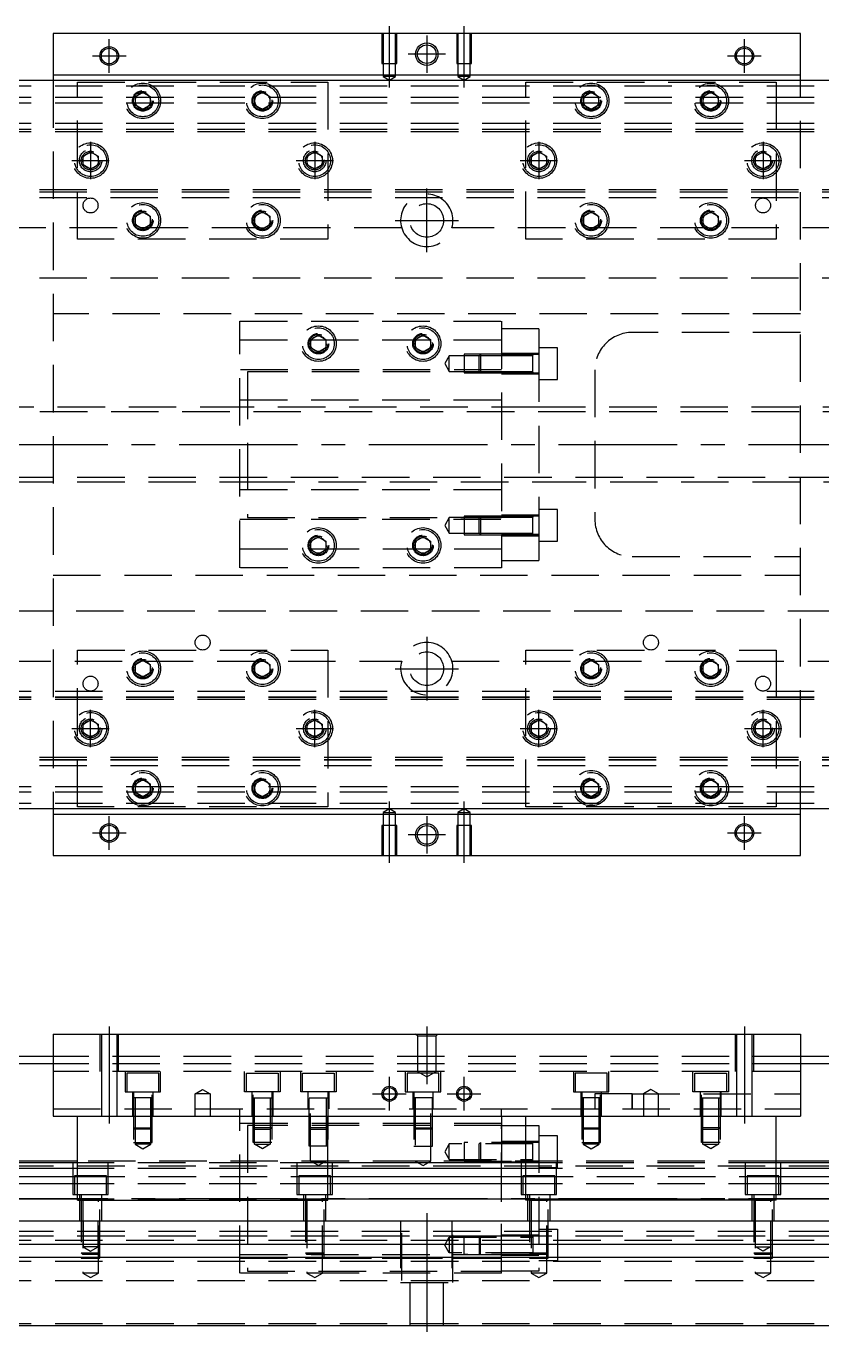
# Model space of a CAD drawing. Extents: x -13 to 810, y -297 to 112.
# Drawn here: x 199.8 to 412.7, y -237.8 to 112 of the extents above; entities that cross this region are included whole.
import ezdxf

# ---------------------------------------------------------------- set-up
doc = ezdxf.new("R2010")
doc.units = 0
doc.linetypes.add('CENTER', pattern=[50.8, 31.75, -6.35, 6.35, -6.35])
doc.linetypes.add('DASHED', pattern=[19.05, 12.7, -6.35])
doc.layers.get('0').update_dxf_attribs({"linetype": 'CONTINUOUS'})
doc.layers.add('CENTER', color=1, linetype='CENTER')

msp = doc.modelspace()

# ---------------------------------------------------------------- linework, layer by layer
at = {"color": 7, "linetype": 'CONTINUOUS'}
for p, q in [((407, 110), (207, 110)), ((207, 110), (207, 99)), ((407, 99), (407, 110)), ((207, 99), (407, 99)), ((207, 99), (207, 97.5)), ((407, 97.5), (407, 99)), ((3, 97.5), (611, 97.5)), ((611, -97.5), (3, -97.5)), ((207, -97.5), (207, -99)), ((407, -99), (407, -97.5)), ((407, -99), (207, -99)), ((207, -99), (207, -110)), ((407, -110), (407, -99)), ((207, -110), (407, -110)), ((207, -157.79), (207, -179.79)), ((207, -157.79), (407, -157.79)), ((407, -157.79), (407, -179.79)), ((207, -163.79), (3, -163.79)), ((611, -163.79), (407, -163.79)), ((207, -165.79), (11, -165.79)), ((603, -165.79), (407, -165.79)), ((207, -179.79), (407, -179.79)), ((213.5, -202.29), (213.5, -179.79)), ((280.5, -202.29), (280.5, -179.79)), ((327, -179.79), (327, -192.29)), ((333.5, -202.29), (333.5, -179.79)), ((400.5, -202.29), (400.5, -179.79)), ((327, -182.29), (333.5, -182.29)), ((213.5, -192.29), (17, -192.29)), ((213.5, -191.79), (45, -191.79)), ((333.5, -192.29), (280.5, -192.29)), ((540, -191.79), (400.5, -191.79)), ((597, -192.29), (400.5, -192.29)), ((213.5, -193.829608), (17, -193.829608)), ((333.5, -193.829608), (280.5, -193.829608)), ((597, -193.829608), (400.5, -193.829608)), ((17, -195.950392), (213.5, -195.950392)), ((213.5, -197.860532), (17, -197.860532)), ((280.5, -195.950392), (333.5, -195.950392)), ((333.5, -197.860532), (280.5, -197.860532)), ((400.5, -195.950392), (597, -195.950392)), ((597, -197.860532), (400.5, -197.860532)), ((213.5, -201.971934), (17, -201.971934)), ((213.5, -202.29), (280.5, -202.29)), ((333.5, -201.971934), (280.5, -201.971934)), ((400.5, -202.29), (333.5, -202.29)), ((597, -201.971934), (400.5, -201.971934)), ((17, -207.79), (597, -207.79)), ((17, -214.09), (597, -214.09)), ((17, -217.49), (597, -217.49)), ((17, -235.79), (597, -235.79))]:
    msp.add_line(p, q, dxfattribs=at)
at = {"color": 3, "linetype": 'DASHED'}
for p, q in [((295.000006, 110), (295.000006, 102)), ((295.35, 110), (295.35, 102)), ((298.65, 102), (298.65, 110)), ((298.999994, 102), (298.999994, 110)), ((315.000006, 110), (315.000006, 102)), ((315.35, 110), (315.35, 102)), ((318.65, 102), (318.65, 110)), ((318.999994, 102), (318.999994, 110)), ((295.000006, 102), (298.999994, 102)), ((295.35, 102), (295.35, 98.5)), ((298.65, 98.5), (298.65, 102)), ((315.000006, 102), (318.999994, 102)), ((315.35, 102), (315.35, 98.5)), ((318.65, 98.5), (318.65, 102)), ((298.65, 98.5), (295.35, 98.5)), ((295.35, 98.5), (297, 97.547372)), ((297, 97.547372), (298.65, 98.5)), ((318.65, 98.5), (315.35, 98.5)), ((315.35, 98.5), (317, 97.547372)), ((317, 97.547372), (318.65, 98.5)), ((17, 96), (597, 96)), ((207, 97.5), (207, -97.5)), ((213.5, 97), (280.5, 97)), ((213.5, 55), (213.5, 97)), ((280.5, 97), (280.5, 55)), ((333.5, 55), (333.5, 97)), ((333.5, 97), (400.5, 97)), ((400.5, 97), (400.5, 55)), ((407, -97.5), (407, 97.5)), ((17, 93), (597, 93)), ((17, 91.5), (597, 91.5)), ((228.5, 92), (228.512884, 92.253488)), ((229, 93.1547), (231, 94.309402)), ((229, 90.8453), (229, 93.1547)), ((231, 94.309402), (233, 93.1547)), ((233, 93.1547), (233, 90.8453)), ((261, 93.1547), (263, 94.309402)), ((261, 90.8453), (261, 93.1547)), ((263, 94.309402), (265, 93.1547)), ((265, 93.1547), (265, 90.8453)), ((265.483582, 92.286038), (265.5, 92)), ((349, 93.1547), (351, 94.309402)), ((349, 90.8453), (349, 93.1547)), ((351, 94.309402), (353, 93.1547)), ((353, 93.1547), (353, 90.8453)), ((353.483582, 92.286038), (353.5, 92)), ((381, 93.1547), (383, 94.309402)), ((381, 90.8453), (381, 93.1547)), ((383, 94.309402), (385, 93.1547)), ((385, 93.1547), (385, 90.8453)), ((385.483582, 92.286038), (385.5, 92)), ((231, 89.690598), (229, 90.8453)), ((233, 90.8453), (231, 89.690598)), ((263, 89.690598), (261, 90.8453)), ((265, 90.8453), (263, 89.690598)), ((351, 89.690598), (349, 90.8453)), ((353, 90.8453), (351, 89.690598)), ((383, 89.690598), (381, 90.8453)), ((385, 90.8453), (383, 89.690598)), ((17, 86), (597, 86)), ((17, 84.460392), (597, 84.460392)), ((17, 84.403994), (597, 84.403994)), ((17, 83.8), (597, 83.8)), ((215, 77.1547), (217, 78.309402)), ((215, 74.8453), (215, 77.1547)), ((217, 78.309402), (219, 77.1547)), ((219, 77.1547), (219, 74.8453)), ((275, 77.1547), (277, 78.309402)), ((275, 74.8453), (275, 77.1547)), ((277, 78.309402), (279, 77.1547)), ((279, 77.1547), (279, 74.8453)), ((335, 77.1547), (337, 78.309402)), ((335, 74.8453), (335, 77.1547)), ((337, 78.309402), (339, 77.1547)), ((339, 77.1547), (339, 74.8453)), ((395, 77.1547), (397, 78.309402)), ((395, 74.8453), (395, 77.1547)), ((397, 78.309402), (399, 77.1547)), ((399, 77.1547), (399, 74.8453)), ((214.5, 76), (214.534018, 76.411016)), ((217, 73.690598), (215, 74.8453)), ((219, 74.8453), (217, 73.690598)), ((277, 73.690598), (275, 74.8453)), ((279, 74.8453), (277, 73.690598)), ((279.483582, 76.286038), (279.5, 76)), ((337, 73.690598), (335, 74.8453)), ((339, 74.8453), (337, 73.690598)), ((339.483582, 76.286038), (339.5, 76)), ((394.5, 76), (394.534018, 76.411016)), ((397, 73.690598), (395, 74.8453)), ((399, 74.8453), (397, 73.690598)), ((597, 68.2), (17, 68.2)), ((597, 67.596006), (17, 67.596006)), ((597, 67.539608), (17, 67.539608)), ((597, 66), (17, 66)), ((229, 61.1547), (231, 62.309402)), ((229, 58.8453), (229, 61.1547)), ((231, 62.309402), (233, 61.1547)), ((233, 61.1547), (233, 58.8453)), ((233.483582, 60.286038), (233.5, 60)), ((260.5, 60), (260.518502, 60.303588)), ((261, 61.1547), (263, 62.309402)), ((261, 58.8453), (261, 61.1547)), ((263, 62.309402), (265, 61.1547)), ((265, 61.1547), (265, 58.8453)), ((349, 61.1547), (351, 62.309402)), ((349, 58.8453), (349, 61.1547)), ((351, 62.309402), (353, 61.1547)), ((353, 61.1547), (353, 58.8453)), ((353.483582, 60.286038), (353.5, 60)), ((380.5, 60), (380.512884, 60.253488)), ((381, 61.1547), (383, 62.309402)), ((381, 58.8453), (381, 61.1547)), ((383, 62.309402), (385, 61.1547)), ((385, 61.1547), (385, 58.8453)), ((300.291796, 58), (193.708204, 58)), ((231, 57.690598), (229, 58.8453)), ((233, 58.8453), (231, 57.690598)), ((263, 57.690598), (261, 58.8453)), ((265, 58.8453), (263, 57.690598)), ((420.291796, 58), (313.708204, 58)), ((351, 57.690598), (349, 58.8453)), ((353, 58.8453), (351, 57.690598)), ((383, 57.690598), (381, 58.8453)), ((385, 58.8453), (383, 57.690598)), ((280.5, 55), (213.5, 55)), ((400.5, 55), (333.5, 55)), ((597, 44.5), (22.640312, 44.5)), ((407, 35), (207, 35)), ((257, 33), (327, 33)), ((257, -33), (257, 33)), ((327, 33), (327, -33)), ((257, 28), (327, 28)), ((276, 28.1547), (278, 29.309402)), ((276, 25.8453), (276, 28.1547)), ((278, 29.309402), (280, 28.1547)), ((280, 28.1547), (280, 25.8453)), ((304, 28.1547), (306, 29.309402)), ((304, 25.8453), (304, 28.1547)), ((306, 29.309402), (308, 28.1547)), ((308, 28.1547), (308, 25.8453)), ((337, 31), (327, 31)), ((337, 31), (337, 24.098756)), ((407, 30), (362, 30)), ((275.5, 27), (275.518502, 27.303588)), ((278, 24.690598), (276, 25.8453)), ((280, 25.8453), (278, 24.690598)), ((306, 24.690598), (304, 25.8453)), ((308, 25.8453), (306, 24.690598)), ((308.483582, 27.286038), (308.5, 27)), ((342, 25.900636), (337, 25.900636)), ((342, 17.400636), (342, 25.900636)), ((313, 23.750636), (311.787564, 21.650636)), ((311.787564, 21.650636), (313, 19.550636)), ((313, 19.550636), (313, 23.750636)), ((317, 23.750636), (313, 23.750636)), ((317, 24.15063), (317, 19.15064)), ((321.39998, 24.15063), (317, 24.15063)), ((320.99998, 23.750636), (317, 23.750636)), ((321.4, 24.150636), (321, 23.750636)), ((321, 19.550636), (321, 23.750636)), ((327, 23.750636), (321, 23.750636)), ((327, 23.750636), (321, 23.750636)), ((321.4, 24.150636), (321.4, 19.150636)), ((327, 24.150636), (321.4, 24.150636)), ((327, 24.15063), (321.4, 24.15063)), ((337, 24.400636), (327, 24.400636)), ((337, 24.098756), (327, 24.098756)), ((335.405, 24.150636), (327.00002, 24.150636)), ((335.4, 23.750636), (327.00002, 23.750636)), ((337, 24.150636), (335.395, 24.150636)), ((335.4, 19.15063), (335.4, 24.15064)), ((335.4, 19.15063), (335.4, 24.15064)), ((335.4, 23.893236), (335.4, 24.150636)), ((335.4, 24.150636), (335.4, 23.893186)), ((337, 24.098756), (337, -24.098756)), ((327, 20), (257, 20)), ((259, 19.5), (259, -19.5)), ((327, 19.5), (259, 19.5)), ((313, 19.550636), (317, 19.550636)), ((317, 19.550636), (320.99998, 19.550636)), ((317, 19.15064), (321.39998, 19.15064)), ((321, 19.550636), (327, 19.550636)), ((321, 19.550636), (321.4, 19.150636)), ((321, 19.550636), (327, 19.550636)), ((321.4, 19.15064), (327, 19.15064)), ((321.4, 19.150636), (327, 19.150636)), ((327, 18.900636), (337, 18.900636)), ((327.00002, 19.550636), (335.4, 19.550636)), ((327.00002, 19.150636), (335.405, 19.150636)), ((335.395, 19.150636), (337, 19.150636)), ((335.4, 19.408102), (335.4, 19.150636)), ((335.4, 19.150636), (335.4, 19.408084)), ((352, 20), (352, -20)), ((337, 17.400636), (342, 17.400636)), ((257, 12), (327, 12)), ((258.99998, 10), (42, 10)), ((540, 8.75), (42, 8.75)), ((337, 10), (259, 10)), ((337, 10), (259, 10)), ((337, 9.999994), (259, 9.999994)), ((540.005, 10), (337.00002, 10)), ((42, -8.75), (540, -8.75)), ((42, -10), (258.99998, -10)), ((259, -9.999994), (337, -9.999994)), ((259, -10), (337, -10)), ((259, -10), (337, -10)), ((337.00002, -10), (540.005, -10)), ((257, -12), (327, -12)), ((342, -17.400636), (337, -17.400636)), ((342, -25.900636), (342, -17.400636)), ((257, -20), (327, -20)), ((259, -19.5), (327, -19.5)), ((313, -19.550636), (311.787564, -21.650636)), ((313, -23.750636), (313, -19.550636)), ((317, -19.550636), (313, -19.550636)), ((317, -19.15064), (317, -24.15063)), ((321.39998, -19.15064), (317, -19.15064)), ((320.99998, -19.550636), (317, -19.550636)), ((321.4, -19.150636), (321, -19.550636)), ((321, -23.750636), (321, -19.550636)), ((327, -19.550636), (321, -19.550636)), ((327, -19.550636), (321, -19.550636)), ((321.4, -19.150636), (321.4, -24.150636)), ((327, -19.150636), (321.4, -19.150636)), ((327, -19.15064), (321.4, -19.15064)), ((337, -18.900636), (327, -18.900636)), ((335.405, -19.150636), (327.00002, -19.150636)), ((335.4, -19.550636), (327.00002, -19.550636)), ((337, -19.150636), (335.395, -19.150636)), ((335.4, -24.15064), (335.4, -19.15063)), ((335.4, -24.15064), (335.4, -19.15063)), ((335.4, -19.550636), (335.4, -19.15063)), ((335.4, -19.408034), (335.4, -19.150636)), ((335.4, -19.150636), (335.4, -19.408084)), ((311.787564, -21.650636), (313, -23.750636)), ((313, -23.750636), (317, -23.750636)), ((317, -23.750636), (320.99998, -23.750636)), ((317, -24.15063), (321.39998, -24.15063)), ((321, -23.750636), (327, -23.750636)), ((321, -23.750636), (321.4, -24.150636)), ((321, -23.750636), (327, -23.750636)), ((321.4, -24.15063), (327, -24.15063)), ((321.4, -24.150636), (327, -24.150636)), ((337, -24.098756), (327, -24.098756)), ((327, -24.400636), (337, -24.400636)), ((327.00002, -23.750636), (335.4, -23.750636)), ((327.00002, -24.150636), (335.405, -24.150636)), ((335.395, -24.150636), (337, -24.150636)), ((335.4, -24.15064), (335.4, -23.750636)), ((335.4, -23.893168), (335.4, -24.150636)), ((335.4, -24.150636), (335.4, -23.893186)), ((337, -24.098756), (337, -31)), ((275.5, -27), (275.518502, -26.696412)), ((276, -25.8453), (278, -24.690598)), ((276, -28.1547), (276, -25.8453)), ((278, -24.690598), (280, -25.8453)), ((280, -25.8453), (280, -28.1547)), ((304, -25.8453), (306, -24.690598)), ((304, -28.1547), (304, -25.8453)), ((306, -24.690598), (308, -25.8453)), ((308, -25.8453), (308, -28.1547)), ((308.483582, -26.713962), (308.5, -27)), ((337, -25.900636), (342, -25.900636)), ((327, -28), (257, -28)), ((278, -29.309402), (276, -28.1547)), ((280, -28.1547), (278, -29.309402)), ((306, -29.309402), (304, -28.1547)), ((308, -28.1547), (306, -29.309402)), ((327, -31), (337, -31)), ((362, -30), (407, -30)), ((327, -33), (257, -33)), ((207, -35), (407, -35)), ((22.640312, -44.5), (597, -44.5)), ((213.5, -97), (213.5, -55)), ((213.5, -55), (280.5, -55)), ((280.5, -55), (280.5, -97)), ((333.5, -55), (400.5, -55)), ((333.5, -97), (333.5, -55)), ((400.5, -55), (400.5, -97)), ((193.708204, -58), (300.291796, -58)), ((229, -58.8453), (231, -57.690598)), ((229, -61.1547), (229, -58.8453)), ((231, -57.690598), (233, -58.8453)), ((233, -58.8453), (233, -61.1547)), ((261, -58.8453), (263, -57.690598)), ((261, -61.1547), (261, -58.8453)), ((263, -57.690598), (265, -58.8453)), ((265, -58.8453), (265, -61.1547)), ((313.708204, -58), (420.291796, -58)), ((349, -58.8453), (351, -57.690598)), ((349, -61.1547), (349, -58.8453)), ((351, -57.690598), (353, -58.8453)), ((353, -58.8453), (353, -61.1547)), ((381, -58.8453), (383, -57.690598)), ((381, -61.1547), (381, -58.8453)), ((383, -57.690598), (385, -58.8453)), ((385, -58.8453), (385, -61.1547)), ((231, -62.309402), (229, -61.1547)), ((233, -61.1547), (231, -62.309402)), ((233.483582, -59.713962), (233.5, -60)), ((260.5, -60), (260.512884, -59.746512)), ((263, -62.309402), (261, -61.1547)), ((265, -61.1547), (263, -62.309402)), ((351, -62.309402), (349, -61.1547)), ((353, -61.1547), (351, -62.309402)), ((353.483582, -59.713962), (353.5, -60)), ((380.5, -60), (380.512884, -59.746512)), ((383, -62.309402), (381, -61.1547)), ((385, -61.1547), (383, -62.309402)), ((17, -66), (597, -66)), ((17, -67.539608), (597, -67.539608)), ((17, -67.596006), (597, -67.596006)), ((17, -68.2), (597, -68.2)), ((215, -74.8453), (217, -73.690598)), ((215, -77.1547), (215, -74.8453)), ((217, -73.690598), (219, -74.8453)), ((219, -74.8453), (219, -77.1547)), ((219.483582, -75.713962), (219.5, -76)), ((274.5, -76), (274.534018, -75.588984)), ((275, -74.8453), (277, -73.690598)), ((275, -77.1547), (275, -74.8453)), ((277, -73.690598), (279, -74.8453)), ((279, -74.8453), (279, -77.1547)), ((335, -74.8453), (337, -73.690598)), ((335, -77.1547), (335, -74.8453)), ((337, -73.690598), (339, -74.8453)), ((339, -74.8453), (339, -77.1547)), ((339.483582, -75.713962), (339.5, -76)), ((395, -74.8453), (397, -73.690598)), ((395, -77.1547), (395, -74.8453)), ((397, -73.690598), (399, -74.8453)), ((399, -74.8453), (399, -77.1547)), ((399.483582, -75.713962), (399.5, -76)), ((217, -78.309402), (215, -77.1547)), ((219, -77.1547), (217, -78.309402)), ((277, -78.309402), (275, -77.1547)), ((279, -77.1547), (277, -78.309402)), ((337, -78.309402), (335, -77.1547)), ((339, -77.1547), (337, -78.309402)), ((397, -78.309402), (395, -77.1547)), ((399, -77.1547), (397, -78.309402)), ((597, -83.8), (17, -83.8)), ((597, -84.403994), (17, -84.403994)), ((597, -84.460392), (17, -84.460392)), ((597, -86), (17, -86)), ((229, -90.8453), (231, -89.690598)), ((229, -93.1547), (229, -90.8453)), ((231, -89.690598), (233, -90.8453)), ((233, -90.8453), (233, -93.1547)), ((261, -90.8453), (263, -89.690598)), ((261, -93.1547), (261, -90.8453)), ((263, -89.690598), (265, -90.8453)), ((265, -90.8453), (265, -93.1547)), ((349, -90.8453), (351, -89.690598)), ((349, -93.1547), (349, -90.8453)), ((351, -89.690598), (353, -90.8453)), ((353, -90.8453), (353, -93.1547)), ((381, -90.8453), (383, -89.690598)), ((381, -93.1547), (381, -90.8453)), ((383, -89.690598), (385, -90.8453)), ((385, -90.8453), (385, -93.1547)), ((17, -91.5), (597, -91.5)), ((17, -93), (597, -93)), ((231, -94.309402), (229, -93.1547)), ((233, -93.1547), (231, -94.309402)), ((233.483582, -91.713962), (233.5, -92)), ((260.5, -92), (260.518502, -91.696412)), ((263, -94.309402), (261, -93.1547)), ((265, -93.1547), (263, -94.309402)), ((348.5, -92), (348.518502, -91.696412)), ((351, -94.309402), (349, -93.1547)), ((353, -93.1547), (351, -94.309402)), ((380.5, -92), (380.512884, -91.746512)), ((383, -94.309402), (381, -93.1547)), ((385, -93.1547), (383, -94.309402)), ((17, -96), (597, -96)), ((280.5, -97), (213.5, -97)), ((297, -97.547372), (295.35, -98.5)), ((298.65, -98.5), (297, -97.547372)), ((317, -97.547372), (315.35, -98.5)), ((318.65, -98.5), (317, -97.547372)), ((400.5, -97), (333.5, -97)), ((295.35, -98.5), (298.65, -98.5)), ((295.35, -98.5), (295.35, -102)), ((298.65, -102), (298.65, -98.5)), ((315.35, -98.5), (318.65, -98.5)), ((315.35, -98.5), (315.35, -102)), ((318.65, -102), (318.65, -98.5)), ((298.999994, -102), (295.000006, -102)), ((295.000006, -102), (295.000006, -110)), ((295.35, -102), (295.35, -110)), ((298.65, -110), (298.65, -102)), ((298.999994, -110), (298.999994, -102)), ((318.999994, -102), (315.000006, -102)), ((315.000006, -102), (315.000006, -110)), ((315.35, -102), (315.35, -110)), ((318.65, -110), (318.65, -102)), ((318.999994, -110), (318.999994, -102)), ((219.500006, -157.79), (219.500006, -167.79)), ((219.9, -157.79), (219.9, -167.79)), ((224.1, -167.79), (224.1, -157.79)), ((224.499994, -167.79), (224.499994, -157.79)), ((304.5, -158.29), (304, -157.79)), ((304.5, -158.29), (304.5, -167.79)), ((304.5, -158.29), (309.5, -158.29)), ((309.5, -158.29), (310, -157.79)), ((309.5, -167.79), (309.5, -158.29)), ((389.500006, -157.79), (389.500006, -167.79)), ((389.9, -157.79), (389.9, -167.79)), ((394.1, -167.79), (394.1, -157.79)), ((394.499994, -167.79), (394.499994, -157.79)), ((407, -163.79), (207, -163.79)), ((407, -165.79), (207, -165.79)), ((407, -167.79), (207, -167.79)), ((219.9, -167.79), (219.9, -179.79)), ((224.1, -179.79), (224.1, -167.79)), ((226.25, -167.79), (226.25, -173.29)), ((235.75, -173.29), (235.75, -167.79)), ((258.25, -173.29), (258.25, -167.79)), ((267.75, -167.79), (267.75, -173.29)), ((273.25, -173.29), (273.25, -167.79)), ((282.75, -167.79), (282.75, -173.29)), ((301.25, -167.79), (301.25, -173.29)), ((309.5, -167.79), (304.5, -167.79)), ((304.5, -167.79), (307, -169.233376)), ((307, -169.233376), (309.5, -167.79)), ((310.75, -173.29), (310.75, -167.79)), ((346.25, -167.79), (346.25, -173.29)), ((355.75, -173.29), (355.75, -167.79)), ((378.25, -173.29), (378.25, -167.79)), ((387.75, -167.79), (387.75, -173.29)), ((389.9, -167.79), (389.9, -179.79)), ((394.1, -179.79), (394.1, -167.79)), ((235.25, -168.29), (226.75, -168.29)), ((226.75, -168.29), (226.75, -173.29)), ((235.25, -173.29), (235.25, -168.29)), ((258.75, -168.29), (267.25, -168.29)), ((258.75, -173.29), (258.75, -168.29)), ((267.25, -168.29), (267.25, -173.29)), ((273.75, -168.29), (282.25, -168.29)), ((273.75, -173.29), (273.75, -168.29)), ((282.25, -168.29), (282.25, -173.29)), ((310.25, -168.29), (301.75, -168.29)), ((301.75, -168.29), (301.75, -173.29)), ((310.25, -173.29), (310.25, -168.29)), ((355.25, -168.29), (346.75, -168.29)), ((346.75, -168.29), (346.75, -173.29)), ((355.25, -173.29), (355.25, -168.29)), ((378.75, -168.29), (387.25, -168.29)), ((378.75, -173.29), (378.75, -168.29)), ((387.25, -168.29), (387.25, -173.29)), ((226.25, -173.29), (235.75, -173.29)), ((228.25, -173.29), (228.25, -179.79)), ((233.500006, -174.89), (228.499994, -174.89)), ((228.500006, -173.29), (228.500006, -186.79)), ((228.9, -174.89), (228.9, -187.29)), ((233.1, -187.29), (233.1, -174.89)), ((233.499994, -186.79), (233.499994, -173.29)), ((233.75, -179.79), (233.75, -173.29)), ((245, -173.79), (247, -172.6353)), ((247, -173.79), (245, -173.79)), ((245, -179.79), (245, -173.79)), ((247, -172.6353), (249, -173.79)), ((249, -173.79), (247, -173.79)), ((249, -173.79), (249, -179.79)), ((267.75, -173.29), (258.25, -173.29)), ((260.25, -179.79), (260.25, -173.29)), ((260.499994, -174.89), (265.500006, -174.89)), ((260.500006, -186.79), (260.500006, -173.29)), ((260.9, -187.29), (260.9, -174.89)), ((265.1, -174.89), (265.1, -187.29)), ((265.499994, -173.29), (265.499994, -186.79)), ((265.75, -173.29), (265.75, -179.79)), ((282.75, -173.29), (273.25, -173.29)), ((275.25, -177.79), (275.25, -173.29)), ((275.499994, -174.89), (280.500006, -174.89)), ((275.500006, -187.79), (275.500006, -173.29)), ((275.9, -191.79), (275.9, -174.89)), ((280.1, -174.89), (280.1, -191.79)), ((280.499994, -173.29), (280.499994, -187.79)), ((280.75, -173.29), (280.75, -177.79)), ((301.25, -173.29), (310.75, -173.29)), ((303.25, -173.29), (303.25, -177.79)), ((308.500006, -174.89), (303.499994, -174.89)), ((303.500006, -173.29), (303.500006, -187.79)), ((303.9, -174.89), (303.9, -191.79)), ((308.1, -191.79), (308.1, -174.89)), ((308.499994, -187.79), (308.499994, -173.29)), ((308.75, -177.79), (308.75, -173.29)), ((346.25, -173.29), (355.75, -173.29)), ((348.25, -173.29), (348.25, -179.79)), ((353.500006, -174.89), (348.499994, -174.89)), ((348.500006, -173.29), (348.500006, -186.79)), ((348.9, -174.89), (348.9, -187.29)), ((352, -173.79), (352, -177.79)), ((362, -173.79), (352, -173.79)), ((353.1, -187.29), (353.1, -174.89)), ((353.499994, -186.79), (353.499994, -173.29)), ((353.75, -179.79), (353.75, -173.29)), ((362, -173.79), (407, -173.79)), ((362, -177.79), (362, -173.79)), ((362, -173.79), (362, -177.79)), ((367, -172.6353), (365, -173.79)), ((365, -173.79), (367, -173.79)), ((365, -173.79), (365, -179.79)), ((369, -173.79), (367, -172.6353)), ((367, -173.79), (369, -173.79)), ((369, -179.79), (369, -173.79)), ((387.75, -173.29), (378.25, -173.29)), ((380.25, -179.79), (380.25, -173.29)), ((380.499994, -174.89), (385.500006, -174.89)), ((380.500006, -186.79), (380.500006, -173.29)), ((380.9, -187.29), (380.9, -174.89)), ((385.1, -174.89), (385.1, -187.29)), ((385.499994, -173.29), (385.499994, -186.79)), ((385.75, -173.29), (385.75, -179.79)), ((207, -177.79), (407, -177.79)), ((257, -179.79), (257, -177.79)), ((327, -179.79), (327, -177.79)), ((257, -221.79), (257, -179.79)), ((327, -181.79), (257, -181.79)), ((228.5, -182.89), (233.5, -182.89)), ((228.5, -182.89), (228.9, -183.29)), ((233.1, -183.29), (228.9, -183.29)), ((233.1, -183.29), (233.5, -182.89)), ((327, -182.29), (259, -182.29)), ((259, -182.29), (259, -221.29)), ((265.5, -182.89), (260.5, -182.89)), ((260.9, -183.29), (260.5, -182.89)), ((260.9, -183.29), (265.1, -183.29)), ((265.5, -182.89), (265.1, -183.29)), ((280.5, -182.89), (275.5, -182.89)), ((275.9, -183.29), (275.5, -182.89)), ((275.9, -183.29), (280.1, -183.29)), ((280.5, -182.89), (280.1, -183.29)), ((303.5, -182.89), (308.5, -182.89)), ((303.5, -182.89), (303.9, -183.29)), ((308.1, -183.29), (303.9, -183.29)), ((308.1, -183.29), (308.5, -182.89)), ((327, -221.29), (327, -182.29)), ((333.5, -182.29), (337, -182.29)), ((337, -182.29), (337, -221.29)), ((342, -185.04), (337, -185.04)), ((342, -193.54), (342, -185.04)), ((348.5, -182.89), (353.5, -182.89)), ((348.5, -182.89), (348.9, -183.29)), ((353.1, -183.29), (348.9, -183.29)), ((353.1, -183.29), (353.5, -182.89)), ((385.5, -182.89), (380.5, -182.89)), ((380.9, -183.29), (380.5, -182.89)), ((380.9, -183.29), (385.1, -183.29)), ((385.5, -182.89), (385.1, -183.29)), ((228.500006, -186.79), (233.499994, -186.79)), ((233.1, -187.29), (228.9, -187.29)), ((228.9, -187.29), (231, -188.502436)), ((231, -188.502436), (233.1, -187.29)), ((265.499994, -186.79), (260.500006, -186.79)), ((260.9, -187.29), (265.1, -187.29)), ((263, -188.502436), (260.9, -187.29)), ((265.1, -187.29), (263, -188.502436)), ((280.499994, -187.79), (275.500006, -187.79)), ((303.500006, -187.79), (308.499994, -187.79)), ((313, -187.19), (311.787564, -189.29)), ((313, -191.39), (313, -187.19)), ((335.4, -187.19), (313, -187.19)), ((317, -186.790006), (317, -191.789994)), ((337, -186.790006), (317, -186.790006)), ((321.4, -186.79), (321, -187.19)), ((321, -191.39), (321, -187.19)), ((321.4, -186.79), (321.4, -191.79)), ((337, -186.54), (327, -186.54)), ((335.4, -191.790006), (335.4, -186.789994)), ((348.500006, -186.79), (353.499994, -186.79)), ((353.1, -187.29), (348.9, -187.29)), ((348.9, -187.29), (351, -188.502436)), ((351, -188.502436), (353.1, -187.29)), ((385.499994, -186.79), (380.500006, -186.79)), ((380.9, -187.29), (385.1, -187.29)), ((383, -188.502436), (380.9, -187.29)), ((385.1, -187.29), (383, -188.502436)), ((212.25, -192.29), (212.25, -200.79)), ((400.5, -191.79), (213.5, -191.79)), ((280.5, -192.29), (213.5, -192.29)), ((221.75, -200.79), (221.75, -192.29)), ((272.25, -192.29), (272.25, -200.79)), ((275.9, -191.79), (280.1, -191.79)), ((278, -193.002436), (275.9, -191.79)), ((280.1, -191.79), (278, -193.002436)), ((281.75, -200.79), (281.75, -192.29)), ((308.1, -191.79), (303.9, -191.79)), ((303.9, -191.79), (306, -193.002436)), ((306, -193.002436), (308.1, -191.79)), ((311.787564, -189.29), (313, -191.39)), ((313, -191.39), (335.4, -191.39)), ((317, -191.789994), (337, -191.789994)), ((321, -191.39), (321.4, -191.79)), ((327, -192.04), (337, -192.04)), ((327, -221.79), (327, -192.29)), ((332.25, -192.29), (332.25, -200.79)), ((400.5, -192.29), (333.5, -192.29)), ((341.75, -200.79), (341.75, -192.29)), ((392.25, -192.29), (392.25, -200.79)), ((401.75, -200.79), (401.75, -192.29)), ((42, -193.04), (540, -193.04)), ((221.25, -195.79), (212.75, -195.79)), ((212.75, -195.79), (212.75, -200.79)), ((280.5, -193.829608), (213.5, -193.829608)), ((221.25, -200.79), (221.25, -195.79)), ((281.25, -195.79), (272.75, -195.79)), ((272.75, -195.79), (272.75, -200.79)), ((281.25, -200.79), (281.25, -195.79)), ((341.25, -195.79), (332.75, -195.79)), ((332.75, -195.79), (332.75, -200.79)), ((400.5, -193.829608), (333.5, -193.829608)), ((337, -193.54), (342, -193.54)), ((341.25, -200.79), (341.25, -195.79)), ((401.25, -195.79), (392.75, -195.79)), ((392.75, -195.79), (392.75, -200.79)), ((401.25, -200.79), (401.25, -195.79)), ((213.5, -195.950392), (280.5, -195.950392)), ((280.5, -197.860532), (213.5, -197.860532)), ((333.5, -195.950392), (400.5, -195.950392)), ((400.5, -197.860532), (333.5, -197.860532)), ((212.25, -200.79), (221.75, -200.79)), ((280.5, -201.971934), (213.5, -201.971934)), ((214, -200.79), (214, -207.79)), ((219.500006, -202.39), (214.499994, -202.39)), ((214.500006, -200.79), (214.500006, -217.49)), ((214.9, -202.39), (214.9, -221.79)), ((219.1, -221.79), (219.1, -202.39)), ((219.499994, -217.49), (219.499994, -200.79)), ((220, -207.79), (220, -200.79)), ((272.25, -200.79), (281.75, -200.79)), ((274, -200.79), (274, -207.79)), ((279.500006, -202.39), (274.499994, -202.39)), ((274.500006, -200.79), (274.500006, -217.49)), ((274.9, -202.39), (274.9, -221.79)), ((279.1, -221.79), (279.1, -202.39)), ((279.499994, -217.49), (279.499994, -200.79)), ((280, -207.79), (280, -200.79)), ((332.25, -200.79), (341.75, -200.79)), ((400.5, -201.971934), (333.5, -201.971934)), ((334, -200.79), (334, -207.79)), ((339.500006, -202.39), (334.499994, -202.39)), ((334.500006, -200.79), (334.500006, -217.49)), ((334.9, -202.39), (334.9, -221.79)), ((339.1, -221.79), (339.1, -202.39)), ((339.499994, -217.49), (339.499994, -200.79)), ((340, -207.79), (340, -200.79)), ((392.25, -200.79), (401.75, -200.79)), ((394, -200.79), (394, -207.79)), ((399.500006, -202.39), (394.499994, -202.39)), ((394.500006, -200.79), (394.500006, -217.49)), ((394.9, -202.39), (394.9, -221.79)), ((399.1, -221.79), (399.1, -202.39)), ((399.499994, -217.49), (399.499994, -200.79)), ((400, -207.79), (400, -200.79)), ((215, -207.79), (215, -214.79)), ((219, -214.79), (219, -207.79)), ((300, -207.79), (300, -224.29)), ((300.291796, -223.79), (300.291796, -207.79)), ((313.708204, -207.79), (313.708204, -223.79)), ((314, -224.29), (314, -207.79)), ((395, -214.79), (395, -207.79)), ((399, -207.79), (399, -214.79)), ((17, -212.94), (597, -212.94)), ((42, -210.54), (540, -210.54)), ((42, -211.79), (540, -211.79)), ((311.787564, -214.29), (313, -212.19)), ((313, -212.19), (313, -216.39)), ((313, -212.19), (335.4, -212.19)), ((317, -216.789994), (317, -211.790006)), ((317, -211.790006), (337, -211.790006)), ((321, -212.19), (321.4, -211.79)), ((321, -212.19), (321, -216.39)), ((321.4, -216.79), (321.4, -211.79)), ((327, -211.54), (337, -211.54)), ((335.4, -211.789994), (335.4, -216.790006)), ((337, -210.04), (342, -210.04)), ((342, -210.04), (342, -218.54)), ((214.5, -216.39), (219.5, -216.39)), ((214.5, -216.39), (214.9, -216.79)), ((219.1, -216.79), (214.9, -216.79)), ((219, -214.79), (215, -214.79)), ((215, -214.79), (217, -215.9447)), ((217, -215.9447), (219, -214.79)), ((219.1, -216.79), (219.5, -216.39)), ((257, -216.79), (327, -216.79)), ((274.5, -216.39), (279.5, -216.39)), ((274.5, -216.39), (274.9, -216.79)), ((279.1, -216.79), (274.9, -216.79)), ((279.1, -216.79), (279.5, -216.39)), ((313, -216.39), (311.787564, -214.29)), ((335.4, -216.39), (313, -216.39)), ((337, -216.789994), (317, -216.789994)), ((321.4, -216.79), (321, -216.39)), ((334.5, -216.39), (339.5, -216.39)), ((334.5, -216.39), (334.9, -216.79)), ((339.1, -216.79), (334.9, -216.79)), ((339.1, -216.79), (339.5, -216.39)), ((394.5, -216.39), (399.5, -216.39)), ((394.5, -216.39), (394.9, -216.79)), ((399.1, -216.79), (394.9, -216.79)), ((395, -214.79), (399, -214.79)), ((397, -215.9447), (395, -214.79)), ((399, -214.79), (397, -215.9447)), ((399.1, -216.79), (399.5, -216.39)), ((17, -218.64), (597, -218.64)), ((214.500006, -217.49), (214.500006, -217.79)), ((214.500006, -217.79), (219.499994, -217.79)), ((219.499994, -217.79), (219.499994, -217.49)), ((257, -217.79), (327, -217.79)), ((274.500006, -217.49), (274.500006, -217.79)), ((274.500006, -217.79), (279.499994, -217.79)), ((279.499994, -217.79), (279.499994, -217.49)), ((279.499994, -217.79), (327, -217.79)), ((337, -217.04), (327, -217.04)), ((334.500006, -217.49), (334.500006, -217.79)), ((334.500006, -217.79), (339.499994, -217.79)), ((342, -218.54), (337, -218.54)), ((339.499994, -217.79), (339.499994, -217.49)), ((394.500006, -217.49), (394.500006, -217.79)), ((394.500006, -217.79), (399.499994, -217.79)), ((399.499994, -217.79), (399.499994, -217.49)), ((17, -223.79), (597, -223.79)), ((219.1, -221.79), (214.9, -221.79)), ((214.9, -221.79), (217, -223.002436)), ((217, -223.002436), (219.1, -221.79)), ((327, -221.79), (257, -221.79)), ((259, -221.29), (327, -221.29)), ((279.1, -221.79), (274.9, -221.79)), ((274.9, -221.79), (277, -223.002436)), ((277, -223.002436), (279.1, -221.79)), ((337, -221.29), (327, -221.29)), ((339.1, -221.79), (334.9, -221.79)), ((334.9, -221.79), (337, -223.002436)), ((337, -223.002436), (339.1, -221.79)), ((399.1, -221.79), (394.9, -221.79)), ((394.9, -221.79), (397, -223.002436)), ((397, -223.002436), (399.1, -221.79)), ((300, -224.29), (314, -224.29)), ((302.5, -224.29), (302.5, -235.79)), ((311.5, -235.79), (311.5, -224.29)), ((17, -235.29), (597, -235.29))]:
    msp.add_line(p, q, dxfattribs=at)
at = {"color": 3, "linetype": 'CONTINUOUS'}
for centre, radius in [((222, 104), 2.5), ((392, 104), 2.5), ((222, -104), 2.5), ((392, -104), 2.5), ((297, -173.79), 2), ((317, -173.79), 2)]:
    msp.add_circle(centre, radius, dxfattribs=at)
at = {"color": 7, "linetype": 'CONTINUOUS'}
for centre, radius in [((222, 104), 2.1), ((307, 104.5), 3), ((307, 104.5), 2.5), ((392, 104), 2.1), ((222, -104), 2.1), ((307, -104.5), 3), ((307, -104.5), 2.5), ((392, -104), 2.1), ((297, -173.79), 1.65), ((317, -173.79), 1.65)]:
    msp.add_circle(centre, radius, dxfattribs=at)
at = {"color": 3, "linetype": 'DASHED'}
for centre, radius in [((231, 92), 4.75), ((231, 92), 4.25), ((231, 92), 2.75), ((231, 92), 2.5), ((263, 92), 4.75), ((263, 92), 4.25), ((263, 92), 2.75), ((263, 92), 2.5), ((351, 92), 4.75), ((351, 92), 4.25), ((351, 92), 2.75), ((351, 92), 2.5), ((383, 92), 4.75), ((383, 92), 4.25), ((383, 92), 2.75), ((383, 92), 2.5), ((217, 76), 4.75), ((277, 76), 4.75), ((337, 76), 4.75), ((397, 76), 4.75), ((217, 76), 4.25), ((217, 76), 3), ((217, 76), 2.5), ((217, 76), 2.1), ((277, 76), 4.25), ((277, 76), 3), ((277, 76), 2.5), ((277, 76), 2.1), ((337, 76), 4.25), ((337, 76), 3), ((337, 76), 2.5), ((337, 76), 2.1), ((397, 76), 4.25), ((397, 76), 3), ((397, 76), 2.5), ((397, 76), 2.1), ((217, 64), 2), ((231, 60), 4.75), ((231, 60), 4.25), ((263, 60), 4.75), ((263, 60), 4.25), ((307, 60), 4.5), ((351, 60), 4.75), ((351, 60), 4.25), ((383, 60), 4.75), ((383, 60), 4.25), ((397, 64), 2), ((231, 60), 2.75), ((231, 60), 2.5), ((231, 60), 2.1), ((263, 60), 2.75), ((263, 60), 2.5), ((263, 60), 2.1), ((351, 60), 2.75), ((351, 60), 2.5), ((351, 60), 2.1), ((383, 60), 2.75), ((383, 60), 2.5), ((383, 60), 2.1), ((278, 27), 4.75), ((306, 27), 4.75), ((278, 27), 4.25), ((278, 27), 2.75), ((278, 27), 2.5), ((278, 27), 2.1), ((306, 27), 4.25), ((306, 27), 2.75), ((306, 27), 2.5), ((306, 27), 2.1), ((278, -27), 4.75), ((278, -27), 4.25), ((278, -27), 2.75), ((306, -27), 4.75), ((306, -27), 4.25), ((306, -27), 2.75), ((278, -27), 2.5), ((278, -27), 2.1), ((306, -27), 2.5), ((306, -27), 2.1), ((247, -53), 2), ((367, -53), 2), ((231, -60), 4.75), ((231, -60), 4.25), ((263, -60), 4.75), ((263, -60), 4.25), ((307, -60), 4.5), ((351, -60), 4.75), ((351, -60), 4.25), ((383, -60), 4.75), ((383, -60), 4.25), ((231, -60), 2.75), ((231, -60), 2.5), ((231, -60), 2.1), ((263, -60), 2.75), ((263, -60), 2.5), ((263, -60), 2.1), ((351, -60), 2.75), ((351, -60), 2.5), ((351, -60), 2.1), ((383, -60), 2.75), ((383, -60), 2.5), ((383, -60), 2.1), ((217, -64), 2), ((397, -64), 2), ((217, -76), 4.75), ((217, -76), 4.25), ((217, -76), 3), ((277, -76), 4.75), ((277, -76), 4.25), ((277, -76), 3), ((337, -76), 4.75), ((337, -76), 4.25), ((337, -76), 3), ((397, -76), 4.75), ((397, -76), 4.25), ((397, -76), 3), ((217, -76), 2.5), ((217, -76), 2.1), ((277, -76), 2.5), ((277, -76), 2.1), ((337, -76), 2.5), ((337, -76), 2.1), ((397, -76), 2.5), ((397, -76), 2.1), ((231, -92), 4.75), ((263, -92), 4.75), ((351, -92), 4.75), ((383, -92), 4.75), ((231, -92), 4.25), ((231, -92), 2.75), ((231, -92), 2.5), ((263, -92), 4.25), ((263, -92), 2.75), ((263, -92), 2.5), ((351, -92), 4.25), ((351, -92), 2.75), ((351, -92), 2.5), ((383, -92), 4.25), ((383, -92), 2.75), ((383, -92), 2.5)]:
    msp.add_circle(centre, radius, dxfattribs=at)
for centre, radius, start, end in [((231, 92), 2.1, 162.24721, 180), ((231, 92), 2.1, 180, 197.75279), ((231, 92), 2.1, 137.75279, 162.24721), ((231, 92), 2.1, 197.75279, 222.24721), ((231, 92), 2.1, 102.24721, 137.75279), ((231, 92), 2.1, 77.75279, 102.24721), ((231, 92), 2.1, 42.24721, 77.75279), ((231, 92), 2.1, 17.75279, 42.24721), ((231, 92), 2.1, 317.75279, 342.24721), ((231, 92), 2.1, 342.24721, 17.75279), ((263, 92), 2.1, 162.24721, 180), ((263, 92), 2.1, 180, 197.75279), ((263, 92), 2.1, 137.75279, 162.24721), ((263, 92), 2.1, 197.75279, 222.24721), ((263, 92), 2.1, 102.24721, 137.75279), ((263, 92), 2.1, 77.75279, 102.24721), ((263, 92), 2.1, 42.24721, 77.75279), ((263, 92), 2.1, 17.75279, 42.24721), ((263, 92), 2.1, 317.75279, 342.24721), ((263, 92), 2.1, 342.24721, 17.75279), ((351, 92), 2.1, 162.24721, 180), ((351, 92), 2.1, 180, 197.75279), ((351, 92), 2.1, 137.75279, 162.24721), ((351, 92), 2.1, 197.75279, 222.24721), ((351, 92), 2.1, 102.24721, 137.75279), ((351, 92), 2.1, 77.75279, 102.24721), ((351, 92), 2.1, 42.24721, 77.75279), ((351, 92), 2.1, 17.75279, 42.24721), ((351, 92), 2.1, 317.75279, 342.24721), ((351, 92), 2.1, 342.24721, 17.75279), ((383, 92), 2.1, 162.24721, 180), ((383, 92), 2.1, 180, 197.75279), ((383, 92), 2.1, 137.75279, 162.24721), ((383, 92), 2.1, 197.75279, 222.24721), ((383, 92), 2.1, 102.24721, 137.75279), ((383, 92), 2.1, 77.75279, 102.24721), ((383, 92), 2.1, 42.24721, 77.75279), ((383, 92), 2.1, 17.75279, 42.24721), ((383, 92), 2.1, 317.75279, 342.24721), ((383, 92), 2.1, 342.24721, 17.75279), ((231, 92), 2.1, 222.24721, 257.75279), ((231, 92), 2.1, 257.75279, 282.24721), ((231, 92), 2.1, 282.24721, 317.75279), ((263, 92), 2.1, 222.24721, 257.75279), ((263, 92), 2.1, 257.75279, 282.24721), ((263, 92), 2.1, 282.24721, 317.75279), ((351, 92), 2.1, 222.24721, 257.75279), ((351, 92), 2.1, 257.75279, 282.24721), ((351, 92), 2.1, 282.24721, 317.75279), ((383, 92), 2.1, 222.24721, 257.75279), ((383, 92), 2.1, 257.75279, 282.24721), ((383, 92), 2.1, 282.24721, 317.75279), ((307, 60), 7, 343.39845, 196.60155), ((307, 60), 7, 196.60155, 343.39845), ((362, 20), 10, 90, 180), ((362, -20), 10, 180, 270), ((307, -60), 7, 16.60155, 163.39845), ((307, -60), 7, 163.39845, 16.60155), ((231, -92), 2.1, 137.75279, 162.24721), ((231, -92), 2.1, 102.24721, 137.75279), ((231, -92), 2.1, 77.75279, 102.24721), ((231, -92), 2.1, 42.24721, 77.75279), ((231, -92), 2.1, 17.75279, 42.24721), ((263, -92), 2.1, 137.75279, 162.24721), ((263, -92), 2.1, 102.24721, 137.75279), ((263, -92), 2.1, 77.75279, 102.24721), ((263, -92), 2.1, 42.24721, 77.75279), ((263, -92), 2.1, 17.75279, 42.24721), ((351, -92), 2.1, 137.75279, 162.24721), ((351, -92), 2.1, 102.24721, 137.75279), ((351, -92), 2.1, 77.75279, 102.24721), ((351, -92), 2.1, 42.24721, 77.75279), ((351, -92), 2.1, 17.75279, 42.24721), ((383, -92), 2.1, 137.75279, 162.24721), ((383, -92), 2.1, 102.24721, 137.75279), ((383, -92), 2.1, 77.75279, 102.24721), ((383, -92), 2.1, 42.24721, 77.75279), ((383, -92), 2.1, 17.75279, 42.24721), ((231, -92), 2.1, 162.24721, 180), ((231, -92), 2.1, 180, 197.75279), ((231, -92), 2.1, 197.75279, 222.24721), ((231, -92), 2.1, 222.24721, 257.75279), ((231, -92), 2.1, 257.75279, 282.24721), ((231, -92), 2.1, 282.24721, 317.75279), ((231, -92), 2.1, 317.75279, 342.24721), ((231, -92), 2.1, 342.24721, 17.75279), ((263, -92), 2.1, 162.24721, 180), ((263, -92), 2.1, 180, 197.75279), ((263, -92), 2.1, 197.75279, 222.24721), ((263, -92), 2.1, 222.24721, 257.75279), ((263, -92), 2.1, 257.75279, 282.24721), ((263, -92), 2.1, 282.24721, 317.75279), ((263, -92), 2.1, 317.75279, 342.24721), ((263, -92), 2.1, 342.24721, 17.75279), ((351, -92), 2.1, 162.24721, 180), ((351, -92), 2.1, 180, 197.75279), ((351, -92), 2.1, 197.75279, 222.24721), ((351, -92), 2.1, 222.24721, 257.75279), ((351, -92), 2.1, 257.75279, 282.24721), ((351, -92), 2.1, 282.24721, 317.75279), ((351, -92), 2.1, 317.75279, 342.24721), ((351, -92), 2.1, 342.24721, 17.75279), ((383, -92), 2.1, 162.24721, 180), ((383, -92), 2.1, 180, 197.75279), ((383, -92), 2.1, 197.75279, 222.24721), ((383, -92), 2.1, 222.24721, 257.75279), ((383, -92), 2.1, 257.75279, 282.24721), ((383, -92), 2.1, 282.24721, 317.75279), ((383, -92), 2.1, 317.75279, 342.24721), ((383, -92), 2.1, 342.24721, 17.75279)]:
    msp.add_arc(centre, radius, start, end, dxfattribs=at)
at = {"layer": 'CENTER', "color": 1, "linetype": 'CENTER'}
for p, q in [((297, 95.547372), (297, 112)), ((317, 95.547372), (317, 112)), ((222, 99.5), (222, 108.5)), ((307, 109.5), (307, 99.5)), ((392, 99.5), (392, 108.5)), ((226.5, 104), (217.5, 104)), ((312, 104.5), (302, 104.5)), ((396.5, 104), (387.5, 104)), ((217, 81), (217, 71)), ((277, 81), (277, 71)), ((337, 81), (337, 71)), ((397, 81), (397, 71)), ((212, 76), (222, 76)), ((272, 76), (282, 76)), ((332, 76), (342, 76)), ((392, 76), (402, 76)), ((307, 51.5), (307, 68.5)), ((298.5, 60), (315.5, 60)), ((-13.314543, 0), (667.016924, 0)), ((307, -51.5), (307, -68.5)), ((307, -51.5), (307, -68.5)), ((298.5, -60), (315.5, -60)), ((298.5, -60), (315.5, -60)), ((217, -81), (217, -71)), ((277, -81), (277, -71)), ((337, -81), (337, -71)), ((397, -81), (397, -71)), ((212, -76), (222, -76)), ((272, -76), (282, -76)), ((332, -76), (342, -76)), ((392, -76), (402, -76)), ((297, -112), (297, -95.547372)), ((317, -112), (317, -95.547372)), ((222, -108.5), (222, -99.5)), ((307, -99.5), (307, -109.5)), ((392, -108.5), (392, -99.5)), ((226.5, -104), (217.5, -104)), ((312, -104.5), (302, -104.5)), ((396.5, -104), (387.5, -104)), ((222, -155.79), (222, -181.79)), ((307, -155.79), (307, -171.233376)), ((392, -155.79), (392, -181.79)), ((297, -178.29), (297, -169.29)), ((317, -178.29), (317, -169.29)), ((292.5, -173.79), (301.5, -173.79)), ((312.5, -173.79), (321.5, -173.79)), ((-13.314543, -201.79), (667.016924, -201.79)), ((307, -205.79), (307, -237.79))]:
    msp.add_line(p, q, dxfattribs=at)

doc.saveas('drawing.dxf')
